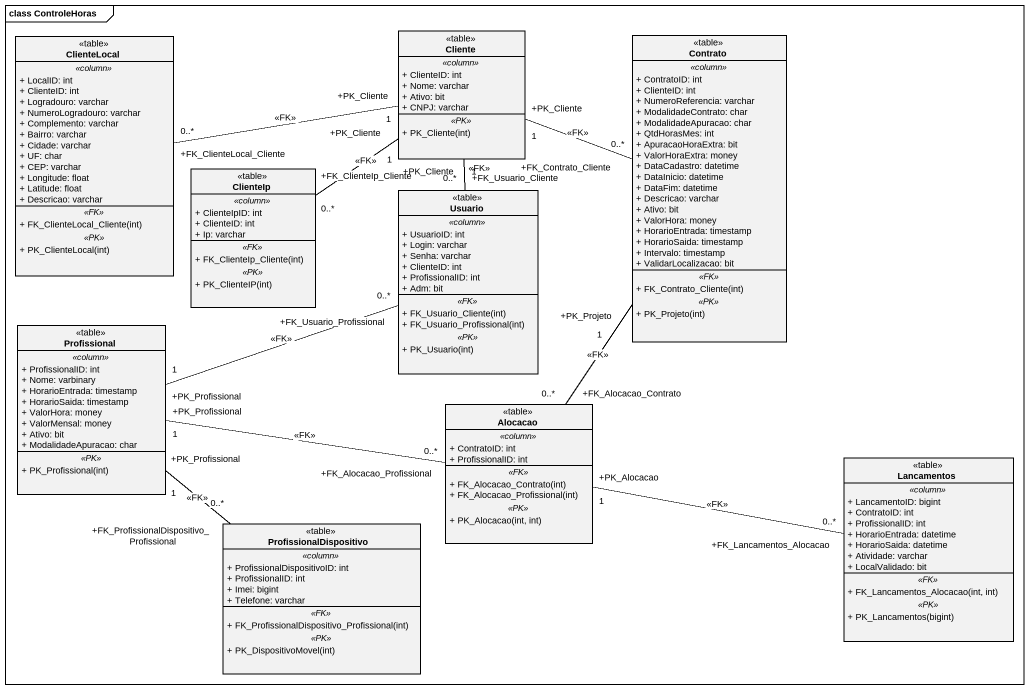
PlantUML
@startuml
mainframe class ControleHoras
hide circle
hide empty members
skinparam classAttributeIconSize 0
class ClienteLocal <<table>> {
  .. <<column>> ..
  + LocalID: int
  + ClienteID: int
  + Logradouro: varchar
  + NumeroLogradouro: varchar
  + Complemento: varchar
  + Bairro: varchar
  + Cidade: varchar
  + UF: char
  + CEP: varchar
  + Longitude: float
  + Latitude: float
  + Descricao: varchar
  .. <<FK>> ..
  + FK_ClienteLocal_Cliente(int)
  .. <<PK>> ..
  + PK_ClienteLocal(int)
}
class Cliente <<table>> {
  .. <<column>> ..
  + ClienteID: int
  + Nome: varchar
  + Ativo: bit
  + CNPJ: varchar
  .. <<PK>> ..
  + PK_Cliente(int)
}
class Contrato <<table>> {
  .. <<column>> ..
  + ContratoID: int
  + ClienteID: int
  + NumeroReferencia: varchar
  + ModalidadeContrato: char
  + ModalidadeApuracao: char
  + QtdHorasMes: int
  + ApuracaoHoraExtra: bit
  + ValorHoraExtra: money
  + DataCadastro: datetime
  + DataInicio: datetime
  + DataFim: datetime
  + Descricao: varchar
  + Ativo: bit
  + ValorHora: money
  + HorarioEntrada: timestamp
  + HorarioSaida: timestamp
  + Intervalo: timestamp
  + ValidarLocalizacao: bit
  .. <<FK>> ..
  + FK_Contrato_Cliente(int)
  .. <<PK>> ..
  + PK_Projeto(int)
}
class ClienteIp <<table>> {
  .. <<column>> ..
  + ClienteIpID: int
  + ClienteID: int
  + Ip: varchar
  .. <<FK>> ..
  + FK_ClienteIp_Cliente(int)
  .. <<PK>> ..
  + PK_ClienteIP(int)
}
class Usuario <<table>> {
  .. <<column>> ..
  + UsuarioID: int
  + Login: varchar
  + Senha: varchar
  + ClienteID: int
  + ProfissionalID: int
  + Adm: bit
  .. <<FK>> ..
  + FK_Usuario_Cliente(int)
  + FK_Usuario_Profissional(int)
  .. <<PK>> ..
  + PK_Usuario(int)
}
class Profissional <<table>> {
  .. <<column>> ..
  + ProfissionalID: int
  + Nome: varbinary
  + HorarioEntrada: timestamp
  + HorarioSaida: timestamp
  + ValorHora: money
  + ValorMensal: money
  + Ativo: bit
  + ModalidadeApuracao: char
  .. <<PK>> ..
  + PK_Profissional(int)
}
class Alocacao <<table>> {
  .. <<column>> ..
  + ContratoID: int
  + ProfissionalID: int
  .. <<FK>> ..
  + FK_Alocacao_Contrato(int)
  + FK_Alocacao_Profissional(int)
  .. <<PK>> ..
  + PK_Alocacao(int, int)
}
class Lancamentos <<table>> {
  .. <<column>> ..
  + LancamentoID: bigint
  + ContratoID: int
  + ProfissionalID: int
  + HorarioEntrada: datetime
  + HorarioSaida: datetime
  + Atividade: varchar
  + LocalValidado: bit
  .. <<FK>> ..
  + FK_Lancamentos_Alocacao(int, int)
  .. <<PK>> ..
  + PK_Lancamentos(bigint)
}
class ProfissionalDispositivo <<table>> {
  .. <<column>> ..
  + ProfissionalDispositivoID: int
  + ProfissionalID: int
  + Imei: bigint
  + Telefone: varchar
  .. <<FK>> ..
  + FK_ProfissionalDispositivo_Profissional(int)
  .. <<PK>> ..
  + PK_DispositivoMovel(int)
}
ClienteLocal "+FK_ClienteLocal_Cliente\n0..*" -right- "+PK_Cliente\n1" Cliente : <<FK>>
Contrato "+FK_Contrato_Cliente\n0..*" -left- "+PK_Cliente\n1" Cliente : <<FK>>
ClienteIp "+FK_ClienteIp_Cliente\n0..*" -up- "+PK_Cliente\n1" Cliente : <<FK>>
Usuario "+FK_Usuario_Cliente\n0..*" -up- "+PK_Cliente\n1" Cliente : <<FK>>
Usuario "+FK_Usuario_Profissional\n0..*" -left- "+PK_Profissional\n1" Profissional : <<FK>>
Alocacao "+FK_Alocacao_Contrato\n0..*" -up- "+PK_Projeto\n1" Contrato : <<FK>>
Alocacao "+FK_Alocacao_Profissional\n0..*" -left- "+PK_Profissional\n1" Profissional : <<FK>>
Lancamentos "+FK_Lancamentos_Alocacao\n0..*" -left- "+PK_Alocacao\n1" Alocacao : <<FK>>
ProfissionalDispositivo "+FK_ProfissionalDispositivo_Profissional\n0..*" -up- "+PK_Profissional\n1" Profissional : <<FK>>
@enduml
